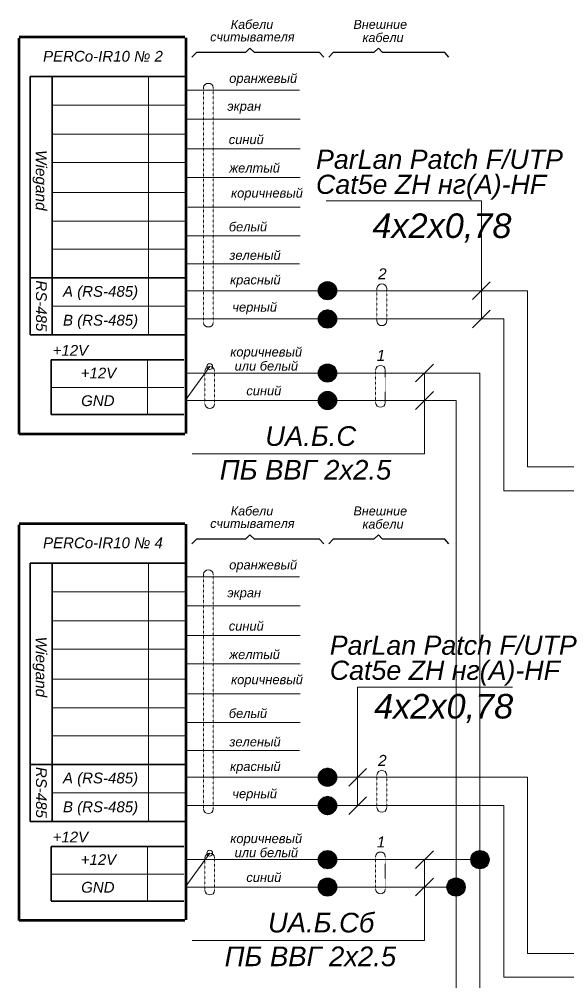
# Model space of a CAD drawing. Header units: millimetres. Extents: x -197802 to 287448, y -91833 to 169529.
# Drawn here: x 132899 to 141312, y 103188 to 117927 of the extents above; entities that cross this region are included whole.
import ezdxf

# ---------------------------------------------------------------- set-up
doc = ezdxf.new("R2010")
doc.units = ezdxf.units.MM
for name, pattern in [('AI-Linetype-1', [1.693333, 0.846667, -0.846667]), ('AI-Linetype-2', [2.469444, 1.058333, -1.411111]), ('AI-Linetype-3', [2.469444, 1.058333, -1.411111]), ('AI-Linetype-4', [2.469444, 1.058333, -1.411111]), ('AI-Linetype-5', [2.469444, 1.058333, -1.411111]), ('AI-Linetype-6', [2.469444, 1.058333, -1.411111]), ('AI-Linetype-7', [2.469444, 1.058333, -1.411111]), ('AI-Linetype-8', [2.469444, 1.058333, -1.411111])]:
    doc.linetypes.add(name, pattern=pattern)
doc.layers.add('СКУД', color=7, linetype='Continuous')
doc.styles.get("Standard").update_dxf_attribs({"font": 'arial.ttf'})

msp = doc.modelspace()

# ---------------------------------------------------------------- hatches: boundary and pattern name
at = {"layer": 'СКУД', "lineweight": 18, "true_color": 0x000000}
h = msp.add_hatch(dxfattribs=at)
h.set_pattern_fill('ANGLE', color=18, scale=1.28)
h.set_pattern_definition([(0, (124083.145, 171490.425), (0, 8.9408), [6.5024, -2.4384]), (90, (124083.145, 171490.425), (-8.9408, 5e-16), [6.5024, -2.4384])])
h.paths.add_polyline_path([(137758, 113774), (137619, 113774), (137479, 113774, 0.999967)])
h.paths.add_polyline_path([(137619, 113914, 0.414214), (137479, 113774), (137619, 113774)])
h.paths.add_polyline_path([(137619, 113914), (137619, 113774), (137758, 113774, 0.414233)])
h = msp.add_hatch(dxfattribs=at)
h.set_pattern_fill('ANGLE', color=18, scale=1.28)
h.set_pattern_definition([(0, (124083.145, 171058.015), (0, 8.9408), [6.5024, -2.4384]), (90, (124083.145, 171058.015), (-8.9408, 5e-16), [6.5024, -2.4384])])
h.paths.add_polyline_path([(137758, 113342), (137619, 113342), (137479, 113342, 0.999967)])
h.paths.add_polyline_path([(137619, 113481, 0.414214), (137479, 113342), (137619, 113342)])
h.paths.add_polyline_path([(137619, 113481), (137619, 113342), (137758, 113342, 0.414233)])
h = msp.add_hatch(dxfattribs=at)
h.set_pattern_fill('ANGLE', color=18, scale=1.28)
h.set_pattern_definition([(0, (124083.145, 170230.349), (0, 8.9408), [6.5024, -2.4384]), (90, (124083.145, 170230.349), (-8.9408, 5e-16), [6.5024, -2.4384])])
h.paths.add_polyline_path([(137758, 112514), (137619, 112514), (137479, 112514, 0.999967)])
h.paths.add_polyline_path([(137619, 112654, 0.414214), (137479, 112514), (137619, 112514)])
h.paths.add_polyline_path([(137619, 112654), (137619, 112514), (137758, 112514, 0.414233)])
h = msp.add_hatch(dxfattribs=at)
h.set_pattern_fill('ANGLE', color=18, scale=1.28)
h.set_pattern_definition([(0, (124083.145, 169810.306), (0, 8.9408), [6.5024, -2.4384]), (90, (124083.145, 169810.306), (-8.9408, 5e-16), [6.5024, -2.4384])])
h.paths.add_polyline_path([(137758, 112094), (137619, 112094), (137479, 112094, 0.999967)])
h.paths.add_polyline_path([(137619, 112234, 0.414214), (137479, 112094), (137619, 112094)])
h.paths.add_polyline_path([(137619, 112234), (137619, 112094), (137758, 112094, 0.414233)])
h = msp.add_hatch(dxfattribs=at)
h.set_pattern_fill('ANGLE', color=18, scale=1.28)
h.set_pattern_definition([(0, (124083.145, 164046.991), (0, 8.9408), [6.5024, -2.4384]), (90, (124083.145, 164046.991), (-8.9408, 5e-16), [6.5024, -2.4384])])
h.paths.add_polyline_path([(137758, 106331), (137619, 106331), (137479, 106331, 0.999967)])
h.paths.add_polyline_path([(137619, 106470, 0.414214), (137479, 106331), (137619, 106331)])
h.paths.add_polyline_path([(137619, 106470), (137619, 106331), (137758, 106331, 0.414233)])
h = msp.add_hatch(dxfattribs=at)
h.set_pattern_fill('ANGLE', color=18, scale=1.28)
h.set_pattern_definition([(0, (124083.145, 163614.5815), (0, 8.9408), [6.5024, -2.4384]), (90, (124083.145, 163614.5815), (-8.9408, 5e-16), [6.5024, -2.4384])])
h.paths.add_polyline_path([(137758, 105898), (137619, 105898), (137479, 105898, 0.999967)])
h.paths.add_polyline_path([(137619, 106038, 0.414214), (137479, 105898), (137619, 105898)])
h.paths.add_polyline_path([(137619, 106038), (137619, 105898), (137758, 105898, 0.414233)])
h = msp.add_hatch(dxfattribs=at)
h.set_pattern_fill('ANGLE', color=18, scale=1.28)
h.set_pattern_definition([(0, (124083.145, 162786.915), (0, 8.9408), [6.5024, -2.4384]), (90, (124083.145, 162786.915), (-8.9408, 5e-16), [6.5024, -2.4384])])
h.paths.add_polyline_path([(137758, 105071), (137619, 105071), (137479, 105071, 0.999967)])
h.paths.add_polyline_path([(137619, 105210, 0.414214), (137479, 105071), (137619, 105071)])
h.paths.add_polyline_path([(137619, 105210), (137619, 105071), (137758, 105071, 0.414233)])
h = msp.add_hatch(dxfattribs=at)
h.set_pattern_fill('ANGLE', color=18, scale=1.28)
h.set_pattern_definition([(0, (126417.259, 162786.915), (0, 8.9408), [6.5024, -2.4384]), (90, (126417.259, 162786.915), (-8.9408, 5e-16), [6.5024, -2.4384])])
h.paths.add_polyline_path([(140092, 105071), (139953, 105071), (139813, 105071, 0.999967)])
h.paths.add_polyline_path([(139953, 105210, 0.414214), (139813, 105071), (139953, 105071)])
h.paths.add_polyline_path([(139953, 105210), (139953, 105071), (140092, 105071, 0.414233)])
h = msp.add_hatch(dxfattribs=at)
h.set_pattern_fill('ANGLE', color=18, scale=1.28)
h.set_pattern_definition([(0, (124083.145, 162366.872), (0, 8.9408), [6.5024, -2.4384]), (90, (124083.145, 162366.872), (-8.9408, 5e-16), [6.5024, -2.4384])])
h.paths.add_polyline_path([(137758, 104651), (137619, 104651), (137479, 104651, 0.999967)])
h.paths.add_polyline_path([(137619, 104790, 0.414214), (137479, 104651), (137619, 104651)])
h.paths.add_polyline_path([(137619, 104790), (137619, 104651), (137758, 104651, 0.414233)])
h = msp.add_hatch(dxfattribs=at)
h.set_pattern_fill('ANGLE', color=18, scale=1.28)
h.set_pattern_definition([(0, (126051.961, 162366.872), (0, 8.9408), [6.5024, -2.4384]), (90, (126051.961, 162366.872), (-8.9408, 5e-16), [6.5024, -2.4384])])
h.paths.add_polyline_path([(139727, 104651), (139587, 104651), (139448, 104651, 0.999967)])
h.paths.add_polyline_path([(139587, 104790, 0.414214), (139448, 104651), (139587, 104651)])
h.paths.add_polyline_path([(139587, 104790), (139587, 104651), (139727, 104651, 0.414233)])

# ---------------------------------------------------------------- linework, layer by layer
at = {"layer": 'СКУД', "color": 7, "lineweight": 9}
for p, q in [((135451, 116614), (133402, 116614)), ((135451, 116168), (133402, 116168)), ((135451, 115733), (133402, 115733)), ((135451, 115278), (133402, 115278)), ((135451, 114838), (133402, 114838)), ((135451, 114411), (133402, 114411)), ((135451, 109170), (133402, 109170)), ((135451, 108725), (133402, 108725)), ((135451, 108290), (133402, 108290)), ((135451, 107834), (133402, 107834)), ((135451, 107395), (133402, 107395)), ((135451, 106967), (133402, 106967))]:
    msp.add_line(p, q, dxfattribs=at)
at = {"layer": 'СКУД', "color": 18, "lineweight": 18, "true_color": 0x000000}
for p, q in [((137600, 115151), (139974, 115151)), ((139974, 113342), (139974, 115151)), ((140110, 113910), (139839, 113638)), ((139602, 113342), (140318, 113342)), ((140110, 113478), (139839, 113206)), ((140318, 113342), (140318, 110714)), ((139240, 112650), (138968, 112378)), ((139104, 112514), (139104, 111278)), ((139240, 112230), (138968, 111958)), ((136239, 111278), (135549, 111278)), ((139104, 111278), (136239, 111278)), ((140318, 110714), (151610, 110714)), ((138079, 107708), (140453, 107708)), ((138079, 105898), (138079, 107708)), ((138214, 106467), (137943, 106195)), ((138214, 106034), (137943, 105763)), ((140318, 105898), (139587, 105898)), ((140318, 103271), (140318, 105898)), ((139240, 105206), (138968, 104935)), ((139104, 105071), (139104, 103835)), ((139240, 104786), (138968, 104515)), ((136239, 103835), (135549, 103835)), ((139104, 103835), (136239, 103835)), ((140318, 103271), (151610, 103271))]:
    msp.add_line(p, q, dxfattribs=at)
at = {"layer": 'СКУД', "color": 240, "lineweight": 18, "true_color": 0xed1f24}
for p, q in [((139592, 113774), (140683, 113774)), ((140683, 113774), (140683, 111080)), ((140683, 111080), (151610, 111080)), ((140683, 106331), (139587, 106331)), ((140683, 103636), (140683, 106331)), ((140683, 103636), (151610, 103636))]:
    msp.add_line(p, q, dxfattribs=at)
at = {"layer": 'СКУД', "color": 7, "lineweight": 18}
for p, q in [((135815, 112613), (135440, 112094)), ((139953, 112514), (139587, 112514)), ((139953, 105067), (139953, 112514)), ((135815, 105169), (135440, 104651)), ((139587, 105071), (139953, 105071)), ((139953, 102966), (139953, 103450))]:
    msp.add_line(p, q, dxfattribs=at)
at = {"layer": 'СКУД', "color": 5, "lineweight": 18}
for p, q in [((139587, 104651), (139587, 112094)), ((139587, 103868), (139587, 104651)), ((139587, 103025), (139587, 103868))]:
    msp.add_line(p, q, dxfattribs=at)
at = {"layer": 'СКУД', "color": 7, "lineweight": 90}
for points in [[(132899, 117656), (135435, 117656)], [(132899, 111582), (132899, 117635)], [(135451, 117645), (135451, 111591)], [(135435, 111582), (132899, 111582)], [(132899, 110212), (135435, 110212)], [(132899, 104138), (132899, 110192)], [(135451, 110202), (135451, 104148)], [(135435, 104138), (132899, 104138)]]:
    msp.add_lwpolyline(points, dxfattribs=at)
at = {"layer": 'СКУД', "color": 7, "lineweight": 25}
for points in [[(136430, 117485), (136361, 117416)], [(136500, 117416), (136430, 117485)], [(138397, 117485), (138328, 117416)], [(138462, 117416), (138397, 117485)], [(135613, 117416), (135543, 117347)], [(136361, 117416), (135613, 117416)], [(137495, 117416), (136500, 117416)], [(137565, 117347), (137495, 117416)], [(137705, 117416), (137641, 117347)], [(138328, 117416), (137705, 117416)], [(139414, 117416), (138462, 117416)], [(139478, 117347), (139414, 117416)], [(135613, 109973), (135543, 109904)], [(136361, 109973), (135613, 109973)], [(136430, 110042), (136361, 109973)], [(136500, 109973), (136430, 110042)], [(137495, 109973), (136500, 109973)], [(137565, 109904), (137495, 109973)], [(137705, 109973), (137641, 109904)], [(138328, 109973), (137705, 109973)], [(138397, 110042), (138328, 109973)], [(138462, 109973), (138397, 110042)], [(139414, 109973), (138462, 109973)], [(139478, 109904), (139414, 109973)]]:
    msp.add_lwpolyline(points, dxfattribs=at)
at = {"layer": 'СКУД', "color": 7, "lineweight": 35}
for points in [[(133068, 117049), (135451, 117049)], [(133068, 117049), (133068, 113098)], [(133402, 113098), (133402, 117049)], [(135441, 113970), (133068, 113970)], [(133068, 113105), (133068, 113098)], [(133068, 113098), (135451, 113098)], [(133387, 111883), (133387, 112715)], [(133387, 112715), (135420, 112715)], [(135420, 111880), (133387, 111880)], [(133068, 109606), (135451, 109606)], [(133068, 109606), (133068, 105654)], [(133402, 105654), (133402, 109606)], [(135441, 106527), (133068, 106527)], [(133068, 105662), (133068, 105654)], [(133068, 105654), (135451, 105654)], [(133387, 104439), (133387, 105271)], [(133387, 105271), (135420, 105271)], [(135420, 104436), (133387, 104436)]]:
    msp.add_lwpolyline(points, dxfattribs=at)
at = {"layer": 'СКУД', "color": 7, "lineweight": 9}
for points in [[(134877, 117038), (134877, 113097)], [(135435, 116614), (133402, 116614)], [(133414, 113538), (135447, 113538)], [(134862, 112715), (134862, 112295)], [(135420, 112295), (133387, 112295)], [(134862, 112295), (134862, 111880)], [(134877, 109594), (134877, 105653)], [(135435, 109170), (133402, 109170)], [(133414, 106095), (135447, 106095)], [(134862, 105271), (134862, 104851)], [(135420, 104851), (133387, 104851)], [(134862, 104851), (134862, 104436)]]:
    msp.add_lwpolyline(points, dxfattribs=at)
at = {"layer": 'СКУД', "color": 7, "linetype": 'AI-Linetype-6', "lineweight": 9}
for points in [[(135720, 116903), (135720, 113297)], [(135720, 109460), (135720, 105854)]]:
    msp.add_lwpolyline(points, dxfattribs=at)
at = {"layer": 'СКУД', "color": 7, "lineweight": 18}
for points in [[(135441, 116842), (137192, 116842)], [(135730, 116863), (135730, 116863)], [(135451, 116399), (137199, 116399)], [(137199, 115943), (135468, 115943)], [(135468, 115508), (137199, 115508)], [(137199, 115053), (135481, 115053)], [(135468, 114613), (137199, 114613)], [(135462, 114186), (137192, 114186)], [(135441, 113970), (133408, 113970)], [(139587, 112514), (135440, 112514)], [(135441, 109399), (137192, 109399)], [(135730, 109419), (135730, 109419)], [(135451, 108955), (137199, 108955)], [(137199, 108500), (135468, 108500)], [(135468, 108065), (137199, 108065)], [(137199, 107609), (135481, 107609)], [(135468, 107170), (137199, 107170)], [(135462, 106743), (137192, 106743)], [(135441, 106527), (133408, 106527)], [(139587, 105071), (135440, 105071)], [(139953, 103450), (139953, 105067)]]:
    msp.add_lwpolyline(points, dxfattribs=at)
at = {"layer": 'СКУД', "color": 7, "linetype": 'AI-Linetype-5', "lineweight": 9}
for points in [[(135869, 116876), (135869, 113290)], [(135869, 109432), (135869, 105847)]]:
    msp.add_lwpolyline(points, dxfattribs=at)
at = {"layer": 'СКУД', "color": 7, "linetype": 'AI-Linetype-8', "lineweight": 9}
for points in [[(138376, 113311), (138376, 113808)], [(138376, 105867), (138376, 106364)]]:
    msp.add_lwpolyline(points, dxfattribs=at)
at = {"layer": 'СКУД', "color": 7, "linetype": 'AI-Linetype-7', "lineweight": 9}
for points in [[(138525, 113808), (138525, 113311)], [(138525, 106364), (138525, 105867)]]:
    msp.add_lwpolyline(points, dxfattribs=at)
at = {"layer": 'СКУД', "color": 240, "lineweight": 18, "true_color": 0xed1f24}
for points in [[(135452, 113774), (139592, 113774)], [(135452, 106331), (139592, 106331)]]:
    msp.add_lwpolyline(points, dxfattribs=at)
at = {"layer": 'СКУД', "color": 18, "lineweight": 18, "true_color": 0x000000}
for points in [[(135442, 113342), (139602, 113342)], [(135442, 105898), (139602, 105898)]]:
    msp.add_lwpolyline(points, dxfattribs=at)
at = {"layer": 'СКУД', "color": 7, "linetype": 'AI-Linetype-4', "lineweight": 9}
for points in [[(135741, 112045), (135741, 112542)], [(135741, 104602), (135741, 105098)]]:
    msp.add_lwpolyline(points, dxfattribs=at)
at = {"layer": 'СКУД', "color": 7, "linetype": 'AI-Linetype-3', "lineweight": 9}
for points in [[(135889, 112542), (135889, 112045)], [(135889, 105098), (135889, 104602)]]:
    msp.add_lwpolyline(points, dxfattribs=at)
at = {"layer": 'СКУД', "color": 7, "linetype": 'AI-Linetype-2', "lineweight": 9}
for points in [[(138356, 112063), (138356, 112560)], [(138356, 104620), (138356, 105116)]]:
    msp.add_lwpolyline(points, dxfattribs=at)
at = {"layer": 'СКУД', "color": 7, "linetype": 'AI-Linetype-1', "lineweight": 9}
for points in [[(138504, 112560), (138504, 112063)], [(138504, 105116), (138504, 104620)]]:
    msp.add_lwpolyline(points, dxfattribs=at)
at = {"layer": 'СКУД', "color": 5, "lineweight": 18}
for points in [[(135440, 112094), (139587, 112094)], [(135440, 104651), (139587, 104651)]]:
    msp.add_lwpolyline(points, dxfattribs=at)
at = {"layer": 'СКУД', "color": 18, "true_color": 0x000000}
for centre in [(137619, 113774), (137619, 113342), (137619, 112514), (137619, 112094), (137619, 106331), (137619, 105898), (137619, 105071), (139953, 105071), (137619, 104651), (139587, 104651)]:
    msp.add_circle(centre, 139, dxfattribs=at)
at = {"layer": 'СКУД', "color": 7, "lineweight": 18}
for centre, radius in [((137619, 113774), 47.4), ((137619, 113342), 47.4), ((135815, 112613), 44.4), ((137619, 112514), 47.4), ((137619, 112094), 47.4), ((137619, 106331), 47.4), ((137619, 105898), 47.4), ((135815, 105169), 44.4), ((137619, 105071), 47.4), ((139953, 105071), 47.4), ((137619, 104651), 47.4), ((139587, 104651), 47.4)]:
    msp.add_circle(centre, radius, dxfattribs=at)
at = {"layer": 'СКУД', "color": 7, "lineweight": 9}
for points in [[(135869, 116876), (135866, 116970), (135725, 116970), (135720, 116876)], [(138525, 113807), (138523, 113902), (138381, 113902), (138376, 113807)], [(135869, 113290), (135866, 113196), (135725, 113196), (135720, 113290)], [(138525, 113311), (138523, 113216), (138381, 113216), (138376, 113311)], [(135889, 112542), (135887, 112636), (135745, 112636), (135741, 112542)], [(138504, 112560), (138502, 112654), (138361, 112654), (138356, 112560)], [(135889, 112045), (135887, 111950), (135745, 111950), (135741, 112045)], [(138504, 112063), (138502, 111969), (138361, 111969), (138356, 112063)], [(135869, 109432), (135866, 109527), (135725, 109527), (135720, 109432)], [(138525, 106364), (138523, 106459), (138381, 106459), (138376, 106364)], [(135869, 105847), (135866, 105752), (135725, 105752), (135720, 105847)], [(138525, 105867), (138523, 105773), (138381, 105773), (138376, 105867)], [(135889, 105098), (135887, 105193), (135745, 105193), (135741, 105098)], [(138504, 105116), (138502, 105211), (138361, 105211), (138356, 105116)], [(135889, 104602), (135887, 104507), (135745, 104507), (135741, 104602)], [(138504, 104620), (138502, 104525), (138361, 104525), (138356, 104620)]]:
    msp.add_open_spline(points, degree=3, dxfattribs=at)

# ---------------------------------------------------------------- texts
at = {"layer": 'СКУД', "color": 7}
for s, insert, char_height, attachment_point in [('\\fArial|b0|i1|c0|p34;\\W1;Кабели', (136788, 117778), 137.78, 9), ('\\fArial|b0|i1|c0|p34;\\W1;Внешние', (138837, 117778), 137.78, 9), ('\\fArial|b0|i1|c0|p34;\\W1;считывателя', (137114, 117586), 137.78, 9), ('\\fArial|b0|i1|c0|p34;\\W1;кабели', (138783, 117576), 137.78, 9), ('{\\fArial|b0|i1|c204|p34;PERCo-IR10 № 2 }', (135098, 117276), 164.66, 9), ('\\fArial|b0|i1|c0|p34;\\W1;оранжевый', (137154, 116911), 141.14, 9), ('\\fArial|b0|i1|c0|p34;\\W1;экран', (136602, 116484), 141.14, 9), ('\\fArial|b0|i1|c0|p34;\\W1;синий', (136643, 116015), 141.14, 9), ('{\\fArial|b0|i1|c204|p34;ParLan Patch F/UTP }', (137443, 115634), 293.39, 7), ('\\fArial|b0|i1|c0|p34;\\W1;желтый', (136890, 115580), 141.14, 9), ('{\\fArial|b0|i1|c204|p34;Cat5e ZH нг(А)-HF}', (137443, 115167), 293.39, 7), ('\\fArial|b0|i1|c0|p34;\\W1;коричневый', (137242, 115156), 141.14, 9), ('{\\fArial|b0|i1|c204|p34;4х2х0,78}', (138306, 114511), 375.54, 7), ('\\fArial|b0|i1|c0|p34;\\W1;белый', (136694, 114680), 141.14, 9), ('\\fArial|b0|i1|c0|p34;\\W1;зеленый', (136902, 114245), 141.14, 9), ('\\fArial|b0|i1|c0|p34;\\W1;2', (138524, 113948), 168.02, 9), ('\\fArial|b0|i1|c0|p34;\\W1;красный', (136901, 113828), 141.14, 9), ('\\fArial|b0|i1|c0|p34;\\W1;A (RS-485)', (134719, 113632), 164.66, 9), ('\\fArial|b0|i1|c0|p34;\\W1;черный', (136846, 113411), 141.14, 9), ('\\fArial|b0|i1|c0|p34;\\W1;B (RS-485)', (134719, 113191), 164.66, 9), ('\\fArial|b0|i1|c0|p34;\\W1;+12V', (133954, 112779), 164.66, 9), ('\\fArial|b0|i1|c0|p34;\\W1;коричневый', (137230, 112725), 141.14, 9), ('\\fArial|b0|i1|c0|p34;\\W1;1', (138503, 112701), 168.02, 9), ('\\fArial|b0|i1|c0|p34;\\W1; или белый', (137168, 112550), 141.14, 9), ('\\fArial|b0|i1|c0|p34;\\W1;+12V', (134384, 112432), 164.66, 9), ('\\fArial|b0|i1|c0|p34;\\W1;синий', (136912, 112171), 141.14, 9), ('{\\fArial|b0|i1|c204|p34;UА.Б.С}', (136665, 111396), 300.44, 7), ('{\\fArial|b0|i1|c204|p34;ПБ ВВГ 2х2.5}', (135970, 110880), 300.44, 7), ('\\fArial|b0|i1|c0|p34;\\W1;Кабели', (136788, 110334), 137.78, 9), ('\\fArial|b0|i1|c0|p34;\\W1;Внешние', (138837, 110334), 137.78, 9), ('\\fArial|b0|i1|c0|p34;\\W1;считывателя', (137114, 110143), 137.78, 9), ('\\fArial|b0|i1|c0|p34;\\W1;кабели', (138783, 110133), 137.78, 9), ('{\\fArial|b0|i1|c204|p34;PERCo-IR10 № 4}', (135098, 109833), 164.66, 9), ('\\fArial|b0|i1|c0|p34;\\W1;оранжевый', (137154, 109468), 141.14, 9), ('\\fArial|b0|i1|c0|p34;\\W1;экран', (136602, 109041), 141.14, 9), ('\\fArial|b0|i1|c0|p34;\\W1;синий', (136643, 108572), 141.14, 9), ('{\\fArial|b0|i1|c204|p34;ParLan Patch F/UTP }', (137654, 108200), 293.39, 7), ('\\fArial|b0|i1|c0|p34;\\W1;желтый', (136890, 108137), 141.14, 9), ('{\\fArial|b0|i1|c204|p34;Cat5e ZH нг(А)-HF}', (137654, 107733), 293.39, 7), ('\\fArial|b0|i1|c0|p34;\\W1;коричневый', (137242, 107712), 141.14, 9), ('{\\fArial|b0|i1|c204|p34;4х2х0,78}', (138333, 107160), 375.54, 7), ('\\fArial|b0|i1|c0|p34;\\W1;белый', (136694, 107236), 141.14, 9), ('\\fArial|b0|i1|c0|p34;\\W1;зеленый', (136902, 106801), 141.14, 9), ('\\fArial|b0|i1|c0|p34;\\W1;красный', (136901, 106384), 141.14, 9), ('\\fArial|b0|i1|c0|p34;\\W1;2', (138524, 106505), 168.02, 9), ('\\fArial|b0|i1|c0|p34;\\W1;A (RS-485)', (134719, 106188), 164.66, 9), ('\\fArial|b0|i1|c0|p34;\\W1;черный', (136846, 105967), 141.14, 9), ('\\fArial|b0|i1|c0|p34;\\W1;B (RS-485)', (134719, 105747), 164.66, 9), ('\\fArial|b0|i1|c0|p34;\\W1;+12V', (133954, 105335), 164.66, 9), ('\\fArial|b0|i1|c0|p34;\\W1;коричневый', (137230, 105281), 141.14, 9), ('\\fArial|b0|i1|c0|p34;\\W1;1', (138503, 105257), 168.02, 9), ('\\fArial|b0|i1|c0|p34;\\W1; или белый', (137168, 105106), 141.14, 9), ('\\fArial|b0|i1|c0|p34;\\W1;+12V', (134384, 104989), 164.66, 9), ('\\fArial|b0|i1|c0|p34;\\W1;синий', (136912, 104727), 141.14, 9), ('{\\fArial|b0|i1|c204|p34;ПБ ВВГ 2х2.5}', (136044, 103437), 300.44, 7)]:
    msp.add_mtext(s, dxfattribs=dict(at, insert=insert, char_height=char_height, attachment_point=attachment_point))
at = {"layer": 'СКУД', "color": 7, "attachment_point": 9, "rotation": 270}
for s, insert, char_height in [('\\fArial|b0|i1|c0|p34;\\W1;Wiegand', (133102, 115000), 168.02), ('\\fArial|b0|i1|c0|p34;\\W1;RS-485', (133153, 113153), 164.66), ('\\fArial|b0|i1|c0|p34;\\W1;Wiegand', (133102, 107556), 168.02), ('\\fArial|b0|i1|c0|p34;\\W1;RS-485', (133153, 105709), 164.66)]:
    msp.add_mtext(s, dxfattribs=dict(at, insert=insert, char_height=char_height))
at = {"layer": 'СКУД', "color": 7}
for s, insert, char_height, width, attachment_point in [('{\\fArial|b0|i1|c204|p34;GND}', (134358, 112007), 164.66, 153.54, 9), ('{\\fArial|b0|i1|c204|p34;GND}', (134358, 104564), 164.66, 153.54, 9), ('{\\fArial|b0|i1|c204|p34;UА.Б.Сб}', (136707, 103953), 300.44, 21.1, 7)]:
    msp.add_mtext(s, dxfattribs=dict(at, insert=insert, char_height=char_height, width=width, attachment_point=attachment_point))

doc.saveas('drawing.dxf')
